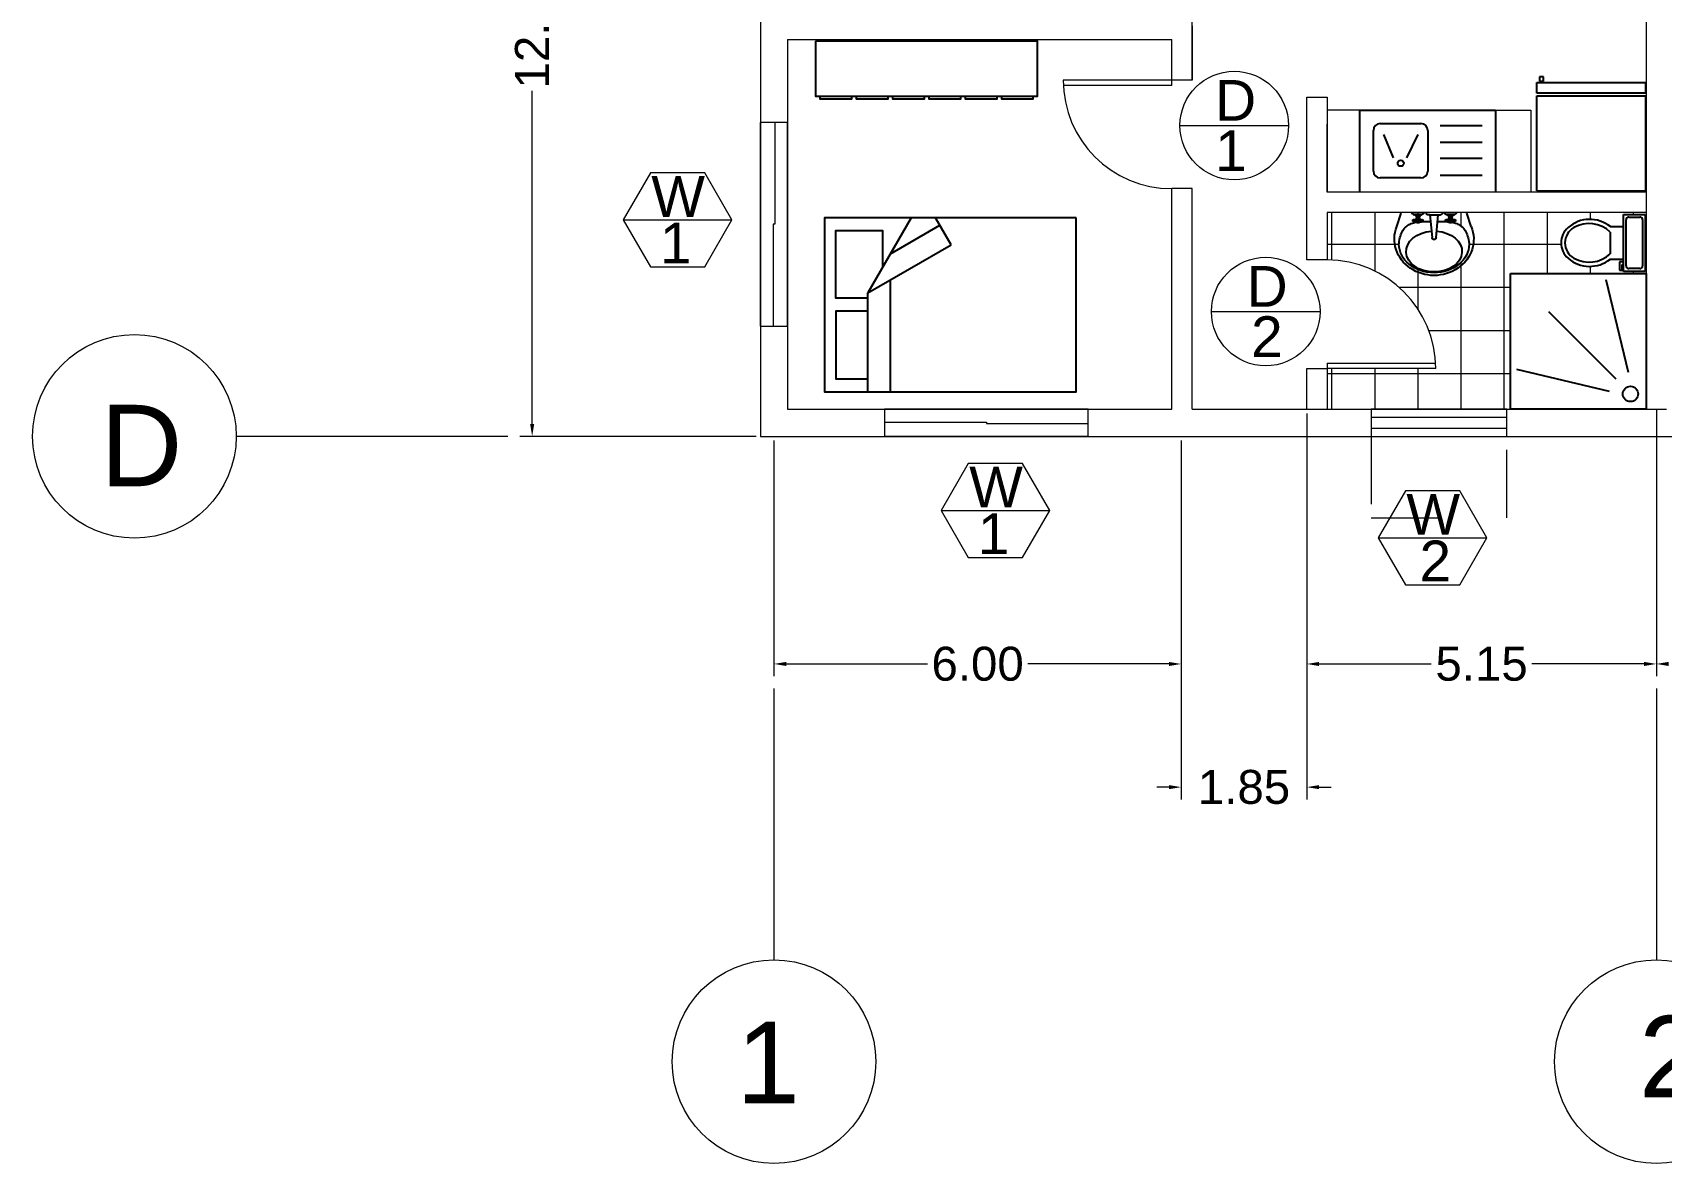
# Model space of a CAD drawing. Header units: millimetres. Extents: x 2391 to 3323, y 1596 to 2537.
# Drawn here: x 2929.17 to 2953.17, y 2463.36 to 2480.03 of the extents above; entities that cross this region are included whole.
import ezdxf

# ---------------------------------------------------------------- set-up
doc = ezdxf.new("R2010")
doc.units = ezdxf.units.MM
doc.linetypes.add('JIS_02_1.0', pattern=[2, 1, -1])
for name, color, linetype in [('BATH', 171, 'Continuous'), ('dimensions', 203, 'Continuous'), ('doors', 31, 'Continuous'), ('doors and windows schedule', 11, 'Continuous'), ('exterior wall', 140, 'Continuous'), ('furnitures', 40, 'Continuous'), ('interior wall', 191, 'Continuous'), ('Lightning text', 211, 'Continuous'), ('windows', 241, 'Continuous')]:
    doc.layers.add(name, color=color, linetype=linetype)
doc.styles.get("Standard").update_dxf_attribs({"font": 'arial.ttf'})

msp = doc.modelspace()

# ---------------------------------------------------------------- linework, layer by layer
at = {"color": 0, "linetype": 'ByBlock'}
for p, q in [((2951.333, 2479.294), (2952.933, 2479.294)), ((2951.333, 2479.134), (2951.333, 2479.294)), ((2951.373, 2479.374), (2951.373, 2479.314)), ((2951.433, 2479.374), (2951.373, 2479.374)), ((2951.373, 2479.314), (2951.433, 2479.314)), ((2951.433, 2479.314), (2951.433, 2479.374)), ((2952.933, 2479.294), (2952.933, 2479.134)), ((2952.933, 2479.134), (2951.333, 2479.134)), ((2951.333, 2477.694), (2951.333, 2479.094)), ((2951.333, 2479.094), (2952.933, 2479.094)), ((2952.933, 2479.094), (2952.933, 2477.694)), ((2948.725, 2477.686), (2948.725, 2478.886)), ((2948.725, 2478.886), (2950.725, 2478.886)), ((2950.725, 2478.886), (2950.725, 2477.686)), ((2948.925, 2477.986), (2948.925, 2478.586)), ((2949.025, 2478.686), (2949.625, 2478.686)), ((2949.725, 2478.586), (2949.725, 2477.986)), ((2949.91, 2478.656), (2950.526, 2478.656)), ((2949.22, 2478.182), (2949.077, 2478.527)), ((2949.416, 2478.182), (2949.585, 2478.527)), ((2949.91, 2478.411), (2950.526, 2478.411)), ((2949.91, 2478.175), (2950.526, 2478.175)), ((2949.625, 2477.886), (2949.025, 2477.886)), ((2949.91, 2477.929), (2950.526, 2477.929)), ((2951.333, 2477.694), (2952.933, 2477.694)), ((2949.271, 2477.17), (2949.336, 2477.366)), ((2949.499, 2477.355), (2949.489, 2477.366)), ((2949.509, 2477.35), (2949.499, 2477.355)), ((2949.521, 2477.349), (2949.509, 2477.35)), ((2949.657, 2477.355), (2949.641, 2477.349)), ((2949.675, 2477.366), (2949.657, 2477.355)), ((2949.706, 2477.359), (2949.706, 2477.366)), ((2949.709, 2477.352), (2949.706, 2477.359)), ((2949.714, 2477.347), (2949.709, 2477.352)), ((2949.935, 2477.352), (2949.93, 2477.347)), ((2949.938, 2477.359), (2949.935, 2477.352)), ((2949.939, 2477.366), (2949.938, 2477.359)), ((2949.979, 2477.355), (2949.969, 2477.366)), ((2949.989, 2477.35), (2949.979, 2477.355)), ((2950.001, 2477.349), (2949.989, 2477.35)), ((2950.137, 2477.355), (2950.121, 2477.349)), ((2950.155, 2477.366), (2950.137, 2477.355)), ((2950.366, 2477.17), (2950.301, 2477.366)), ((2949.358, 2477.109), (2949.369, 2477.125)), ((2949.369, 2477.125), (2949.381, 2477.14)), ((2949.381, 2477.14), (2949.394, 2477.154)), ((2949.394, 2477.154), (2949.407, 2477.167)), ((2949.407, 2477.167), (2949.421, 2477.178)), ((2949.421, 2477.178), (2949.436, 2477.188)), ((2949.436, 2477.188), (2949.451, 2477.198)), ((2949.436, 2477.188), (2949.436, 2477.188)), ((2949.451, 2477.198), (2949.467, 2477.206)), ((2949.467, 2477.206), (2949.483, 2477.213)), ((2949.483, 2477.213), (2949.5, 2477.219)), ((2949.5, 2477.219), (2949.517, 2477.224)), ((2949.506, 2477.259), (2949.508, 2477.267)), ((2949.508, 2477.251), (2949.506, 2477.259)), ((2949.508, 2477.267), (2949.513, 2477.272)), ((2949.513, 2477.246), (2949.508, 2477.251)), ((2949.513, 2477.349), (2949.526, 2477.346)), ((2949.513, 2477.272), (2949.521, 2477.274)), ((2949.521, 2477.244), (2949.513, 2477.246)), ((2949.517, 2477.224), (2949.533, 2477.229)), ((2949.641, 2477.349), (2949.521, 2477.349)), ((2949.521, 2477.274), (2949.528, 2477.272)), ((2949.528, 2477.246), (2949.521, 2477.244)), ((2949.526, 2477.346), (2949.537, 2477.341)), ((2949.528, 2477.272), (2949.534, 2477.267)), ((2949.534, 2477.251), (2949.528, 2477.246)), ((2949.533, 2477.229), (2949.55, 2477.232)), ((2949.551, 2477.267), (2949.534, 2477.267)), ((2949.534, 2477.267), (2949.536, 2477.259)), ((2949.536, 2477.259), (2949.534, 2477.251)), ((2949.534, 2477.251), (2949.551, 2477.251)), ((2949.537, 2477.341), (2949.547, 2477.332)), ((2949.547, 2477.332), (2949.554, 2477.321)), ((2949.55, 2477.232), (2949.557, 2477.234)), ((2949.551, 2477.327), (2949.611, 2477.327)), ((2949.551, 2477.259), (2949.553, 2477.274)), ((2949.553, 2477.244), (2949.551, 2477.259)), ((2949.553, 2477.274), (2949.558, 2477.289)), ((2949.558, 2477.229), (2949.553, 2477.244)), ((2949.554, 2477.321), (2949.558, 2477.309)), ((2949.558, 2477.309), (2949.558, 2477.296)), ((2949.558, 2477.296), (2949.603, 2477.296)), ((2949.558, 2477.289), (2949.558, 2477.296)), ((2949.603, 2477.289), (2949.558, 2477.289)), ((2949.569, 2477.223), (2949.558, 2477.229)), ((2949.566, 2477.259), (2949.568, 2477.267)), ((2949.568, 2477.251), (2949.566, 2477.259)), ((2949.568, 2477.267), (2949.573, 2477.272)), ((2949.573, 2477.246), (2949.568, 2477.251)), ((2949.581, 2477.222), (2949.569, 2477.223)), ((2949.573, 2477.272), (2949.581, 2477.274)), ((2949.581, 2477.244), (2949.573, 2477.246)), ((2949.581, 2477.274), (2949.588, 2477.272)), ((2949.588, 2477.246), (2949.581, 2477.244)), ((2949.593, 2477.223), (2949.581, 2477.222)), ((2949.588, 2477.272), (2949.594, 2477.267)), ((2949.594, 2477.251), (2949.588, 2477.246)), ((2949.603, 2477.229), (2949.593, 2477.223)), ((2949.594, 2477.267), (2949.596, 2477.259)), ((2949.596, 2477.259), (2949.594, 2477.251)), ((2949.603, 2477.296), (2949.604, 2477.31)), ((2949.603, 2477.296), (2949.603, 2477.289)), ((2949.603, 2477.289), (2949.609, 2477.274)), ((2949.609, 2477.244), (2949.603, 2477.229)), ((2949.604, 2477.31), (2949.609, 2477.323)), ((2949.608, 2477.24), (2949.627, 2477.241)), ((2949.609, 2477.323), (2949.617, 2477.335)), ((2949.609, 2477.274), (2949.611, 2477.259)), ((2949.611, 2477.259), (2949.609, 2477.244)), ((2949.611, 2477.267), (2949.628, 2477.267)), ((2949.611, 2477.251), (2949.628, 2477.251)), ((2949.617, 2477.335), (2949.628, 2477.344)), ((2949.626, 2477.259), (2949.628, 2477.267)), ((2949.628, 2477.251), (2949.626, 2477.259)), ((2949.627, 2477.241), (2949.641, 2477.242)), ((2949.628, 2477.344), (2949.641, 2477.349)), ((2949.628, 2477.267), (2949.633, 2477.272)), ((2949.633, 2477.246), (2949.628, 2477.251)), ((2949.633, 2477.272), (2949.641, 2477.274)), ((2949.641, 2477.244), (2949.633, 2477.246)), ((2949.641, 2477.274), (2949.648, 2477.272)), ((2949.648, 2477.246), (2949.641, 2477.244)), ((2949.641, 2477.242), (2949.656, 2477.242)), ((2949.648, 2477.272), (2949.654, 2477.267)), ((2949.654, 2477.251), (2949.648, 2477.246)), ((2949.654, 2477.267), (2949.656, 2477.259)), ((2949.656, 2477.259), (2949.654, 2477.251)), ((2949.656, 2477.242), (2949.671, 2477.242)), ((2949.671, 2477.242), (2949.687, 2477.242)), ((2949.687, 2477.242), (2949.702, 2477.242)), ((2949.687, 2477.242), (2949.687, 2477.242)), ((2949.702, 2477.242), (2949.718, 2477.242)), ((2949.721, 2477.344), (2949.714, 2477.347)), ((2949.718, 2477.242), (2949.734, 2477.242)), ((2949.729, 2477.344), (2949.721, 2477.344)), ((2949.759, 2477.344), (2949.729, 2477.344)), ((2949.734, 2477.242), (2949.751, 2477.242)), ((2949.751, 2477.242), (2949.768, 2477.242)), ((2949.759, 2477.344), (2949.879, 2477.344)), ((2949.759, 2477.344), (2949.789, 2477.006)), ((2949.849, 2477.006), (2949.879, 2477.344)), ((2949.87, 2477.242), (2949.888, 2477.242)), ((2949.879, 2477.344), (2949.916, 2477.344)), ((2949.888, 2477.242), (2949.903, 2477.242)), ((2949.903, 2477.242), (2949.918, 2477.242)), ((2949.923, 2477.344), (2949.916, 2477.344)), ((2949.918, 2477.242), (2949.933, 2477.242)), ((2949.93, 2477.347), (2949.923, 2477.344)), ((2949.933, 2477.242), (2949.949, 2477.242)), ((2949.933, 2477.242), (2949.933, 2477.242)), ((2949.949, 2477.242), (2949.965, 2477.242)), ((2949.965, 2477.242), (2949.981, 2477.242)), ((2949.981, 2477.242), (2949.998, 2477.242)), ((2949.986, 2477.259), (2949.988, 2477.267)), ((2949.988, 2477.251), (2949.986, 2477.259)), ((2949.988, 2477.267), (2949.994, 2477.272)), ((2949.994, 2477.246), (2949.988, 2477.251)), ((2949.994, 2477.349), (2950.006, 2477.346)), ((2949.994, 2477.272), (2950.001, 2477.274)), ((2950.001, 2477.244), (2949.994, 2477.246)), ((2949.998, 2477.242), (2950.015, 2477.241)), ((2950.121, 2477.349), (2950.001, 2477.349)), ((2950.001, 2477.274), (2950.009, 2477.272)), ((2950.009, 2477.246), (2950.001, 2477.244)), ((2950.006, 2477.346), (2950.017, 2477.341)), ((2950.009, 2477.272), (2950.014, 2477.267)), ((2950.014, 2477.251), (2950.009, 2477.246)), ((2950.014, 2477.267), (2950.016, 2477.259)), ((2950.032, 2477.267), (2950.014, 2477.267)), ((2950.016, 2477.259), (2950.014, 2477.251)), ((2950.014, 2477.251), (2950.032, 2477.251)), ((2950.015, 2477.241), (2950.032, 2477.24)), ((2950.017, 2477.341), (2950.027, 2477.332)), ((2950.027, 2477.332), (2950.034, 2477.321)), ((2950.031, 2477.327), (2950.091, 2477.327)), ((2950.031, 2477.259), (2950.033, 2477.274)), ((2950.033, 2477.244), (2950.031, 2477.259)), ((2950.032, 2477.24), (2950.035, 2477.239)), ((2950.033, 2477.274), (2950.039, 2477.289)), ((2950.039, 2477.229), (2950.033, 2477.244)), ((2950.034, 2477.321), (2950.038, 2477.309)), ((2950.038, 2477.309), (2950.039, 2477.296)), ((2950.039, 2477.296), (2950.084, 2477.296)), ((2950.039, 2477.289), (2950.039, 2477.296)), ((2950.084, 2477.289), (2950.039, 2477.289)), ((2950.049, 2477.223), (2950.039, 2477.229)), ((2950.046, 2477.259), (2950.048, 2477.267)), ((2950.048, 2477.251), (2950.046, 2477.259)), ((2950.048, 2477.267), (2950.054, 2477.272)), ((2950.054, 2477.246), (2950.048, 2477.251)), ((2950.061, 2477.222), (2950.049, 2477.223)), ((2950.054, 2477.272), (2950.061, 2477.274)), ((2950.061, 2477.244), (2950.054, 2477.246)), ((2950.061, 2477.274), (2950.069, 2477.272)), ((2950.069, 2477.246), (2950.061, 2477.244)), ((2950.073, 2477.223), (2950.061, 2477.222)), ((2950.069, 2477.272), (2950.074, 2477.267)), ((2950.074, 2477.251), (2950.069, 2477.246)), ((2950.084, 2477.229), (2950.073, 2477.223)), ((2950.074, 2477.267), (2950.076, 2477.259)), ((2950.076, 2477.259), (2950.074, 2477.251)), ((2950.084, 2477.296), (2950.085, 2477.31)), ((2950.084, 2477.296), (2950.084, 2477.289)), ((2950.084, 2477.289), (2950.089, 2477.274)), ((2950.089, 2477.244), (2950.084, 2477.229)), ((2950.085, 2477.31), (2950.089, 2477.323)), ((2950.085, 2477.232), (2950.102, 2477.229)), ((2950.089, 2477.323), (2950.097, 2477.335)), ((2950.089, 2477.274), (2950.091, 2477.259)), ((2950.091, 2477.259), (2950.089, 2477.244)), ((2950.091, 2477.267), (2950.108, 2477.267)), ((2950.091, 2477.251), (2950.108, 2477.251)), ((2950.097, 2477.335), (2950.108, 2477.344)), ((2950.102, 2477.229), (2950.119, 2477.224)), ((2950.106, 2477.259), (2950.108, 2477.267)), ((2950.108, 2477.251), (2950.106, 2477.259)), ((2950.108, 2477.344), (2950.121, 2477.349)), ((2950.108, 2477.267), (2950.114, 2477.272)), ((2950.114, 2477.246), (2950.108, 2477.251)), ((2950.114, 2477.272), (2950.121, 2477.274)), ((2950.121, 2477.244), (2950.114, 2477.246)), ((2950.119, 2477.224), (2950.137, 2477.219)), ((2950.121, 2477.274), (2950.129, 2477.272)), ((2950.129, 2477.246), (2950.121, 2477.244)), ((2950.129, 2477.272), (2950.134, 2477.267)), ((2950.134, 2477.251), (2950.129, 2477.246)), ((2950.134, 2477.267), (2950.136, 2477.259)), ((2950.136, 2477.259), (2950.134, 2477.251)), ((2950.137, 2477.219), (2950.153, 2477.213)), ((2950.153, 2477.213), (2950.17, 2477.206)), ((2950.17, 2477.206), (2950.186, 2477.198)), ((2950.186, 2477.198), (2950.201, 2477.188)), ((2950.201, 2477.188), (2950.216, 2477.178)), ((2950.201, 2477.188), (2950.201, 2477.188)), ((2950.216, 2477.178), (2950.23, 2477.167)), ((2950.23, 2477.167), (2950.244, 2477.154)), ((2950.244, 2477.154), (2950.256, 2477.14)), ((2950.256, 2477.14), (2950.268, 2477.125)), ((2950.268, 2477.125), (2950.279, 2477.109)), ((2952.416, 2477.169), (2952.61, 2477.169)), ((2952.61, 2476.509), (2952.61, 2477.349)), ((2952.61, 2477.349), (2952.93, 2477.349)), ((2952.65, 2476.589), (2952.65, 2477.269)), ((2952.69, 2477.309), (2952.85, 2477.309)), ((2952.89, 2477.269), (2952.89, 2476.589)), ((2952.93, 2477.349), (2952.93, 2476.509)), ((2949.302, 2476.911), (2949.303, 2476.925)), ((2949.303, 2476.925), (2949.306, 2476.951)), ((2949.306, 2476.951), (2949.311, 2476.977)), ((2949.311, 2476.977), (2949.316, 2477.002)), ((2949.316, 2477.002), (2949.323, 2477.026)), ((2949.323, 2477.026), (2949.33, 2477.049)), ((2949.33, 2477.049), (2949.339, 2477.071)), ((2949.339, 2477.071), (2949.348, 2477.09)), ((2949.339, 2477.071), (2949.339, 2477.071)), ((2949.348, 2477.09), (2949.358, 2477.109)), ((2949.79, 2476.997), (2949.789, 2477.006)), ((2949.794, 2476.989), (2949.79, 2476.997)), ((2949.801, 2476.982), (2949.794, 2476.989)), ((2949.809, 2476.978), (2949.801, 2476.982)), ((2949.819, 2476.976), (2949.809, 2476.978)), ((2949.828, 2476.978), (2949.819, 2476.976)), ((2949.836, 2476.982), (2949.828, 2476.978)), ((2949.843, 2476.989), (2949.836, 2476.982)), ((2949.847, 2476.997), (2949.843, 2476.989)), ((2949.849, 2477.006), (2949.847, 2476.997)), ((2950.279, 2477.109), (2950.289, 2477.09)), ((2950.289, 2477.09), (2950.298, 2477.071)), ((2950.298, 2477.071), (2950.307, 2477.049)), ((2950.298, 2477.071), (2950.298, 2477.071)), ((2950.307, 2477.049), (2950.314, 2477.026)), ((2950.314, 2477.026), (2950.321, 2477.002)), ((2950.321, 2477.002), (2950.327, 2476.977)), ((2950.327, 2476.977), (2950.331, 2476.951)), ((2950.331, 2476.951), (2950.334, 2476.925)), ((2950.334, 2476.925), (2950.335, 2476.911)), ((2952.416, 2477.089), (2952.416, 2476.769)), ((2952.416, 2476.689), (2952.61, 2476.689)), ((2952.61, 2476.649), (2952.55, 2476.649)), ((2952.55, 2476.649), (2952.55, 2476.529)), ((2950.944, 2476.478), (2952.944, 2476.478)), ((2950.944, 2474.478), (2950.944, 2476.478)), ((2952.55, 2476.529), (2952.59, 2476.529)), ((2952.59, 2476.609), (2952.61, 2476.609)), ((2952.59, 2476.529), (2952.59, 2476.609)), ((2952.93, 2476.509), (2952.61, 2476.509)), ((2952.85, 2476.549), (2952.69, 2476.549)), ((2952.944, 2476.478), (2952.944, 2474.478)), ((2952.685, 2475.02), (2952.357, 2476.383)), ((2951.505, 2475.917), (2952.495, 2474.927)), ((2952.402, 2474.737), (2951.038, 2475.064)), ((2952.944, 2474.478), (2950.944, 2474.478))]:
    msp.add_line(p, q, dxfattribs=at)
at = {"linetype": 'Continuous'}
for p, q in [((2942.116, 2477.299), (2941.477, 2476.192)), ((2941.809, 2476.768), (2942.536, 2477.188)), ((2942.703, 2476.9), (2942.472, 2477.299)), ((2941.477, 2476.192), (2942.703, 2476.9)), ((2941.477, 2474.734), (2941.477, 2476.192)), ((2941.809, 2474.734), (2941.809, 2476.384))]:
    msp.add_line(p, q, dxfattribs=at)
for points in [[(2940.708, 2479.903), (2940.708, 2479.093), (2943.978, 2479.093), (2943.978, 2479.903)], [(2944.544, 2477.299), (2940.839, 2477.299), (2940.839, 2474.734), (2944.544, 2474.734)]]:
    msp.add_lwpolyline(points, close=True, dxfattribs=at)
for points in [[(2940.771, 2479.093), (2940.771, 2479.052), (2941.241, 2479.052), (2941.241, 2479.093)], [(2941.306, 2479.093), (2941.306, 2479.052), (2941.776, 2479.052), (2941.776, 2479.093)], [(2941.841, 2479.093), (2941.841, 2479.052), (2942.311, 2479.052), (2942.311, 2479.093)], [(2942.375, 2479.093), (2942.375, 2479.052), (2942.846, 2479.052), (2942.846, 2479.093)], [(2942.91, 2479.093), (2942.91, 2479.052), (2943.38, 2479.052), (2943.38, 2479.093)], [(2943.445, 2479.093), (2943.445, 2479.052), (2943.915, 2479.052), (2943.915, 2479.093)], [(2941.477, 2476.112), (2941.005, 2476.112), (2941.005, 2477.109), (2941.694, 2477.109), (2941.694, 2476.568)], [(2941.477, 2475.922), (2941.005, 2475.922), (2941.005, 2474.924), (2941.477, 2474.924)]]:
    msp.add_lwpolyline(points, dxfattribs=at)
at = {"color": 0, "linetype": 'ByBlock'}
for centre, radius in [((2949.328, 2478.102), 0.0446), ((2952.713, 2474.702), 0.113)]:
    msp.add_circle(centre, radius, dxfattribs=at)
for centre, radius, start, end in [((2949.025, 2478.586), 0.1, 90, 180), ((2949.625, 2478.586), 0.1, 360, 90), ((2949.025, 2477.986), 0.1, 180, 270), ((2949.625, 2477.986), 0.1, 270, 0), ((2951.99, 2476.929), 0.3, 131.0791, 228.9211), ((2952.008, 2476.929), 0.26, 119.5767, 240.4235), ((2952.113, 2476.788), 0.487, 51.4693, 131.0791), ((2952.103, 2476.761), 0.453, 46.3679, 119.5767), ((2952.685, 2477.274), 0.0354, 81.8699, 188.1301), ((2952.855, 2477.274), 0.0354, 351.8699, 98.1301), ((2952.113, 2477.07), 0.487, 228.9211, 308.5309), ((2952.103, 2477.097), 0.453, 240.4235, 313.6323), ((2952.685, 2476.584), 0.0354, 171.8699, 278.1301), ((2952.855, 2476.584), 0.0354, 261.8699, 8.1301)]:
    msp.add_arc(centre, radius, start, end, dxfattribs=at)
at = {"color": 0, "linetype": 'ByBlock', "extrusion": (0, 0, -1)}
for centre, major_axis, ratio, start_param, end_param in [((2949.819, 2476.984), (-0.584, 0), 0.916316, 2.786438, 6.63834), ((2949.819, 2476.911), (-0.517, 0), 0.815274, 3.141593, 6.283185), ((2949.819, 2476.801), (-0.412, 0), 0.730435, 1.664123, 7.760732)]:
    msp.add_ellipse(centre, major_axis=major_axis, ratio=ratio, start_param=start_param, end_param=end_param, dxfattribs=at)
at = {"layer": 'BATH', "linetype": 'Continuous', "lineweight": 13}
for p, q in [((2948.314, 2476.676), (2948.314, 2477.378)), ((2948.949, 2476.514), (2948.949, 2477.378)), ((2949.584, 2477.349), (2949.584, 2477.378)), ((2950.219, 2477.176), (2950.219, 2477.378)), ((2950.854, 2474.478), (2950.854, 2477.378)), ((2951.489, 2476.478), (2951.489, 2477.378)), ((2952.124, 2477.275), (2952.124, 2477.378)), ((2952.759, 2477.349), (2952.759, 2477.378)), ((2949.584, 2477.221), (2949.584, 2477.222)), ((2948.244, 2476.91), (2949.302, 2476.91)), ((2950.335, 2476.91), (2951.691, 2476.91)), ((2952.93, 2476.91), (2952.944, 2476.91)), ((2950.219, 2474.478), (2950.219, 2476.645)), ((2949.584, 2475.951), (2949.584, 2476.536)), ((2952.124, 2476.478), (2952.124, 2476.583)), ((2952.759, 2476.478), (2952.759, 2476.509)), ((2949.305, 2476.275), (2950.944, 2476.275)), ((2949.742, 2475.64), (2950.944, 2475.64)), ((2948.244, 2475.005), (2950.944, 2475.005)), ((2948.314, 2474.478), (2948.314, 2475.078)), ((2948.949, 2474.478), (2948.949, 2475.078)), ((2949.584, 2474.478), (2949.584, 2475.078))]:
    msp.add_line(p, q, dxfattribs=at)
at = {"layer": 'dimensions', "lineweight": 13}
for p, q in [((2936.531, 2474.258), (2936.531, 2479.169)), ((2952.944, 2474.478), (2953.244, 2474.478)), ((2953.094, 2474.478), (2953.094, 2473.885)), ((2947.944, 2474.415), (2947.944, 2470.544)), ((2953.094, 2474.415), (2953.094, 2470.544)), ((2939.831, 2474.078), (2936.351, 2474.078)), ((2940.094, 2474.015), (2940.094, 2470.544)), ((2946.094, 2474.015), (2946.094, 2468.729)), ((2946.094, 2474.015), (2946.094, 2470.544)), ((2947.944, 2474.015), (2947.944, 2468.729)), ((2953.094, 2474.015), (2953.094, 2470.544)), ((2940.274, 2470.724), (2942.354, 2470.724)), ((2945.914, 2470.724), (2943.834, 2470.724)), ((2948.124, 2470.724), (2949.778, 2470.724)), ((2952.914, 2470.724), (2951.26, 2470.724)), ((2945.914, 2468.909), (2945.734, 2468.909)), ((2948.124, 2468.909), (2948.304, 2468.909))]:
    msp.add_line(p, q, dxfattribs=at)
at = {"layer": 'dimensions'}
for points in [[(2936.501, 2474.258), (2936.561, 2474.258), (2936.531, 2474.078)], [(2940.274, 2470.754), (2940.274, 2470.694), (2940.094, 2470.724)], [(2945.914, 2470.754), (2945.914, 2470.694), (2946.094, 2470.724)], [(2948.124, 2470.754), (2948.124, 2470.694), (2947.944, 2470.724)], [(2952.914, 2470.754), (2952.914, 2470.694), (2953.094, 2470.724)], [(2953.274, 2470.754), (2953.274, 2470.694), (2953.094, 2470.724)], [(2945.914, 2468.939), (2945.914, 2468.879), (2946.094, 2468.909)], [(2948.124, 2468.939), (2948.124, 2468.879), (2947.944, 2468.909)]]:
    msp.add_solid(points, dxfattribs=at)
at = {"layer": 'doors', "lineweight": 13}
for p, q in [((2945.954, 2479.328), (2944.354, 2479.328)), ((2945.954, 2479.248), (2945.954, 2479.328)), ((2945.954, 2479.248), (2944.356, 2479.248)), ((2948.244, 2475.158), (2949.842, 2475.158)), ((2948.244, 2475.158), (2948.244, 2475.078)), ((2949.844, 2475.078), (2948.244, 2475.078))]:
    msp.add_line(p, q, dxfattribs=at)
for centre, start, end in [((2945.954, 2479.328), 180, 270), ((2948.244, 2475.078), 0, 90)]:
    msp.add_arc(centre, 1.6, start, end, dxfattribs=at)
at = {"layer": 'doors and windows schedule', "lineweight": 13}
for p, q in [((2946.075, 2478.658), (2947.675, 2478.658)), ((2938.273, 2477.961), (2937.873, 2477.268)), ((2939.073, 2477.961), (2938.273, 2477.961)), ((2939.473, 2477.268), (2939.073, 2477.961)), ((2937.873, 2477.268), (2939.473, 2477.268)), ((2937.873, 2477.268), (2938.273, 2476.575)), ((2939.073, 2476.575), (2939.473, 2477.268)), ((2938.273, 2476.575), (2939.073, 2476.575)), ((2946.539, 2475.917), (2948.139, 2475.917)), ((2942.957, 2473.679), (2942.557, 2472.986)), ((2943.757, 2473.679), (2942.957, 2473.679)), ((2944.157, 2472.986), (2943.757, 2473.679)), ((2949.397, 2473.276), (2948.997, 2472.583)), ((2950.197, 2473.276), (2949.397, 2473.276)), ((2950.597, 2472.583), (2950.197, 2473.276)), ((2942.557, 2472.986), (2944.157, 2472.986)), ((2942.557, 2472.986), (2942.957, 2472.293)), ((2943.757, 2472.293), (2944.157, 2472.986)), ((2948.997, 2472.583), (2950.597, 2472.583)), ((2948.997, 2472.583), (2949.397, 2471.89)), ((2950.197, 2471.89), (2950.597, 2472.583)), ((2942.957, 2472.293), (2943.757, 2472.293)), ((2949.397, 2471.89), (2950.197, 2471.89))]:
    msp.add_line(p, q, dxfattribs=at)
for centre in [(2946.875, 2478.658), (2947.339, 2475.917)]:
    msp.add_circle(centre, 0.8, dxfattribs=at)
at = {"layer": 'exterior wall', "lineweight": 13}
for p, q in [((2939.894, 2504.078), (2939.894, 2474.078)), ((2940.294, 2479.928), (2940.294, 2474.478)), ((2940.294, 2474.478), (2945.954, 2474.478)), ((2946.254, 2474.478), (2952.944, 2474.478)), ((2939.894, 2474.078), (2980.294, 2474.078))]:
    msp.add_line(p, q, dxfattribs=at)
at = {"layer": 'furnitures', "lineweight": 13}
for p, q in [((2948.725, 2478.886), (2948.244, 2478.886)), ((2950.725, 2478.886), (2951.244, 2478.886)), ((2951.244, 2478.886), (2951.244, 2477.678))]:
    msp.add_line(p, q, dxfattribs=at)
at = {"layer": 'interior wall', "lineweight": 13}
for p, q in [((2952.944, 2485.778), (2952.944, 2474.478)), ((2946.254, 2479.328), (2946.254, 2480.928)), ((2946.254, 2480.128), (2946.254, 2479.328)), ((2940.294, 2479.928), (2945.954, 2479.928)), ((2945.954, 2479.328), (2945.954, 2479.928)), ((2946.254, 2479.328), (2945.954, 2479.328)), ((2947.944, 2476.678), (2947.944, 2479.078)), ((2947.944, 2479.078), (2948.244, 2479.078)), ((2948.244, 2479.078), (2948.244, 2477.678)), ((2948.244, 2477.678), (2948.244, 2478.678)), ((2945.954, 2474.478), (2945.954, 2477.728)), ((2946.254, 2477.728), (2945.954, 2477.728)), ((2946.254, 2474.478), (2946.254, 2477.728)), ((2952.944, 2477.678), (2948.244, 2477.678)), ((2952.944, 2477.378), (2948.244, 2477.378)), ((2948.244, 2477.378), (2948.244, 2476.678)), ((2948.244, 2476.678), (2947.944, 2476.678)), ((2947.944, 2474.478), (2947.944, 2475.078)), ((2947.944, 2475.078), (2948.244, 2475.078)), ((2948.244, 2475.078), (2948.244, 2474.478))]:
    msp.add_line(p, q, dxfattribs=at)
at = {"layer": 'Lightning text', "linetype": 'ByBlock', "lineweight": 13, "ltscale": 0.02}
for p, q in [((2936.171, 2474.078), (2932.171, 2474.078)), ((2940.094, 2470.364), (2940.094, 2466.364)), ((2953.094, 2470.364), (2953.094, 2466.364))]:
    msp.add_line(p, q, dxfattribs=at)
for centre in [(2930.671, 2474.078), (2940.094, 2464.864), (2953.094, 2464.864)]:
    msp.add_circle(centre, 1.5, dxfattribs=at)
at = {"layer": 'windows', "lineweight": 13}
for p, q in [((2940.294, 2478.703), (2939.894, 2478.703)), ((2939.894, 2475.703), (2939.894, 2478.703)), ((2940.104, 2478.703), (2940.104, 2477.203)), ((2940.294, 2475.703), (2940.294, 2478.703)), ((2940.104, 2477.203), (2940.084, 2477.203)), ((2940.084, 2477.203), (2940.084, 2475.703)), ((2939.894, 2475.703), (2940.294, 2475.703)), ((2944.724, 2474.478), (2941.724, 2474.478)), ((2941.724, 2474.478), (2941.724, 2474.078)), ((2944.724, 2474.078), (2944.724, 2474.478)), ((2950.89, 2474.478), (2948.89, 2474.478)), ((2948.89, 2474.478), (2948.89, 2474.078)), ((2950.89, 2474.078), (2950.89, 2474.478)), ((2941.724, 2474.288), (2943.224, 2474.288)), ((2943.224, 2474.288), (2943.224, 2474.268)), ((2943.224, 2474.268), (2944.724, 2474.268)), ((2950.89, 2474.358), (2948.89, 2474.358)), ((2944.724, 2474.078), (2941.724, 2474.078)), ((2948.89, 2474.198), (2950.89, 2474.198)), ((2948.89, 2474.078), (2950.89, 2474.078))]:
    msp.add_line(p, q, dxfattribs=at)
at = {"layer": 'windows', "linetype": 'JIS_02_1.0', "lineweight": 13}
for p, q in [((2948.89, 2474.078), (2948.89, 2472.878)), ((2950.89, 2472.878), (2950.89, 2474.078)), ((2948.89, 2472.878), (2950.89, 2472.878))]:
    msp.add_line(p, q, dxfattribs=at)

# ---------------------------------------------------------------- texts
at = {"layer": 'dimensions', "lineweight": 13, "insert": (2936.531, 2480.078), "char_height": 0.5, "attachment_point": 5, "rotation": 90}
msp.add_mtext('\\A1;12.00', dxfattribs=at)
at = {"layer": 'dimensions', "lineweight": 13, "char_height": 0.5, "attachment_point": 5}
for s, insert in [('\\A1;6.00', (2943.094, 2470.724)), ('\\A1;5.15', (2950.519, 2470.724)), ('\\A1;1.85', (2947.019, 2468.909))]:
    msp.add_mtext(s, dxfattribs=dict(at, insert=insert))
at = {"layer": 'doors and windows schedule'}
for s, height, p in [('D', 0.6, (2946.593, 2478.729)), ('1', 0.6, (2946.592, 2477.988)), ('W', 0.6, (2938.286, 2477.312)), ('1', 0.6, (2938.413, 2476.627)), ('D', 0.6, (2947.057, 2475.988)), ('2', 0.6, (2947.123, 2475.247)), ('D', 1.2, (2930.167, 2473.343)), ('W', 0.6, (2942.97, 2473.03)), ('W', 0.6, (2949.411, 2472.627)), ('1', 0.6, (2943.097, 2472.345)), ('2', 0.6, (2949.604, 2471.942)), ('1', 1.2, (2939.541, 2464.252)), ('2', 1.2, (2952.838, 2464.339))]:
    msp.add_text(s, height=height, dxfattribs=at).set_placement(p)

doc.saveas('drawing.dxf')
